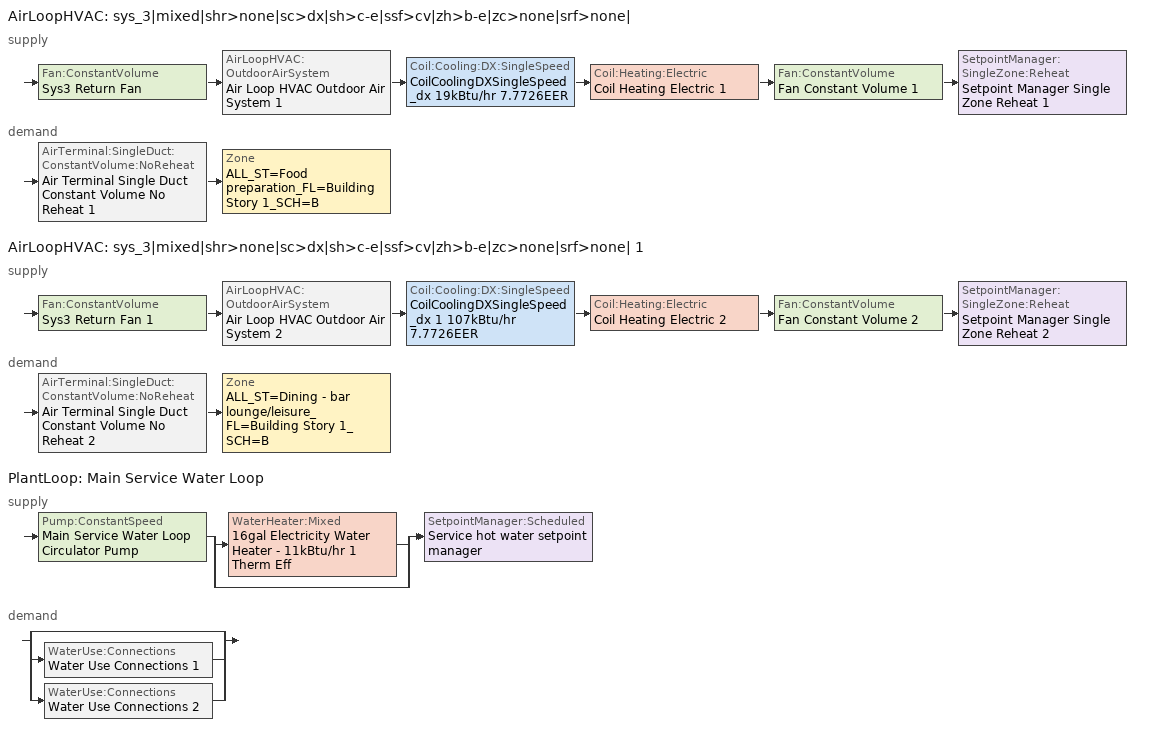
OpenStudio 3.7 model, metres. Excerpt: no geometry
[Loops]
AirLoopHVAC 'sys_3|mixed|shr>none|sc>dx|sh>c-e|ssf>cv|zh>b-e|zc>none|srf>none|'
 supply: Fan:ConstantVolume 'Sys3 Return Fan' > AirLoopHVAC:OutdoorAirSystem 'Air Loop HVAC Outdoor Air System 1' > Coil:Cooling:DX:SingleSpeed 'CoilCoolingDXSingleSpeed_dx 19kBtu/hr 7.7726EER' > Coil:Heating:Electric 'Coil Heating Electric 1' > Fan:ConstantVolume 'Fan Constant Volume 1' > SetpointManager:SingleZone:Reheat 'Setpoint Manager Single Zone Reheat 1'
 demand: AirTerminal:SingleDuct:ConstantVolume:NoReheat 'Air Terminal Single Duct Constant Volume No Reheat 1' > Zone 'ALL_ST=Food preparation_FL=Building Story 1_SCH=B'
AirLoopHVAC 'sys_3|mixed|shr>none|sc>dx|sh>c-e|ssf>cv|zh>b-e|zc>none|srf>none| 1'
 supply: Fan:ConstantVolume 'Sys3 Return Fan 1' > AirLoopHVAC:OutdoorAirSystem 'Air Loop HVAC Outdoor Air System 2' > Coil:Cooling:DX:SingleSpeed 'CoilCoolingDXSingleSpeed_dx 1 107kBtu/hr 7.7726EER' > Coil:Heating:Electric 'Coil Heating Electric 2' > Fan:ConstantVolume 'Fan Constant Volume 2' > SetpointManager:SingleZone:Reheat 'Setpoint Manager Single Zone Reheat 2'
 demand: AirTerminal:SingleDuct:ConstantVolume:NoReheat 'Air Terminal Single Duct Constant Volume No Reheat 2' > Zone 'ALL_ST=Dining - bar lounge/leisure_FL=Building Story 1_SCH=B'
PlantLoop 'Main Service Water Loop'
 supply: Pump:ConstantSpeed 'Main Service Water Loop Circulator Pump' > split
  | WaterHeater:Mixed '16gal Electricity Water Heater - 11kBtu/hr 1 Therm Eff'
  | bypass
  join > SetpointManager:Scheduled 'Service hot water setpoint manager'
 demand: split
  | bypass
  | WaterUse:Connections 'Water Use Connections 1'
  | WaterUse:Connections 'Water Use Connections 2'
[Sizing:Zone] Zone Cooling Design Supply Air Temperature Input Method=TemperatureDifference; Zone Cooling Design Supply Air Temperature {C}=14; Zone Cooling Design Supply Air Temperature Difference {deltaC}=11; Zone Heating Design Supply Air Temperature Input Method=TemperatureDifference; Zone Heating Design Supply Air Temperature {C}=40; Zone Heating Design Supply Air Temperature Difference {deltaC}=21; Zone Cooling Design Supply Air Humidity Ratio {kg-H2O/kg-air}=0.0085; Zone Heating Design Supply Air Humidity Ratio {kg-H2O/kg-air}=0.008; Zone Heating Sizing Factor=1.3; Zone Cooling Sizing Factor=1.1; Cooling Design Air Flow Method=DesignDay; Heating Design Air Flow Method=DesignDay; Account for Dedicated Outdoor Air System=No; Dedicated Outdoor Air System Control Strategy=NeutralSupplyAir; Dedicated Outdoor Air Low Setpoint Temperature for Design {C}=autosize; Dedicated Outdoor Air High Setpoint Temperature for Design {C}=autosize; Zone Load Sizing Method=Sensible Load Only No Latent Load; Zone Latent Cooling Design Supply Air Humidity Ratio Input Method=HumidityRatioDifference; Zone Cooling Design Supply Air Humidity Ratio Difference {kgWater/kgDryAir}=0.005; Zone Latent Heating Design Supply Air Humidity Ratio Input Method=HumidityRatioDifference; Zone Humidification Design Supply Air Humidity Ratio Difference {kgWater/kgDryAir}=0.005
ALL_ST=Food preparation_FL=Building Story 1_SCH=B; ALL_ST=Dining - bar lounge/leisure_FL=Building Story 1_SCH=B
[Zone equipment]
ALL_ST=Food preparation_FL=Building Story 1_SCH=B: Air Terminal Single Duct Constant Volume No Reheat 1, Zone HVAC Baseboard Convective Electric 1
ALL_ST=Dining - bar lounge/leisure_FL=Building Story 1_SCH=B: Air Terminal Single Duct Constant Volume No Reheat 2, Zone HVAC Baseboard Convective Electric 2
[AirLoopHVAC] Design Supply Air Flow Rate {m3/s}=autosize; Design Return Air Flow Fraction of Supply Air Flow=1
Name | Availability Schedule
sys_3|mixed|shr>none|sc>dx|sh>c-e|ssf>cv|zh>b-e|zc>none|srf>none| | sys_3|mixed|shr>none|sc>dx|sh>c-e|ssf>cv|zh>b-e|zc>none|srf>none| Occ Sch
sys_3|mixed|shr>none|sc>dx|sh>c-e|ssf>cv|zh>b-e|zc>none|srf>none| 1 | sys_3|mixed|shr>none|sc>dx|sh>c-e|ssf>cv|zh>b-e|zc>none|srf>none| 1 Occ Sch
[Sizing:System] Type of Load to Size On=Sensible; Design Outdoor Air Flow Rate {m3/s}=Autosize; Central Heating Maximum System Air Flow Ratio=1; Preheat Design Temperature {C}=7; Preheat Design Humidity Ratio {kg-H2O/kg-Air}=0.008; Precool Design Temperature {C}=13; Precool Design Humidity Ratio {kg-H2O/kg-Air}=0.008; Central Cooling Design Supply Air Temperature {C}=13; Central Heating Design Supply Air Temperature {C}=43; Sizing Option=NonCoincident; 100% Outdoor Air in Cooling=No; 100% Outdoor Air in Heating=No; Central Cooling Design Supply Air Humidity Ratio {kg-H2O/kg-Air}=0.0085; Central Heating Design Supply Air Humidity Ratio {kg-H2O/kg-Air}=0.008; Cooling Design Air Flow Method=DesignDay; Cooling Design Air Flow Rate {m3/s}=0; Heating Design Air Flow Method=DesignDay; Heating Design Air Flow Rate {m3/s}=0; System Outdoor Air Method=ZoneSum; Zone Maximum Outdoor Air Fraction=1; Cooling Supply Air Flow Rate Per Floor Area {m3/s-m2}=0.00996765; Cooling Fraction of Autosized Cooling Supply Air Flow Rate=1; Cooling Supply Air Flow Rate Per Unit Cooling Capacity {m3/s-W}=3.94755e-05; Heating Supply Air Flow Rate Per Floor Area {m3/s-m2}=0.00996765; Heating Fraction of Autosized Heating Supply Air Flow Rate=1; Heating Fraction of Autosized Cooling Supply Air Flow Rate=1; Heating Supply Air Flow Rate Per Unit Heating Capacity {m3/s-W}=3.15882e-05; Cooling Design Capacity Method=CoolingDesignCapacity; Cooling Design Capacity {W}=autosize; Cooling Design Capacity Per Floor Area {W/m2}=234.7; Fraction of Autosized Cooling Design Capacity=1; Heating Design Capacity Method=HeatingDesignCapacity; Heating Design Capacity {W}=autosize; Heating Design Capacity Per Floor Area {W/m2}=157; Fraction of Autosized Heating Design Capacity=1; Central Cooling Capacity Control Method=OnOff; Occupant Diversity=autosize
sys_3|mixed|shr>none|sc>dx|sh>c-e|ssf>cv|zh>b-e|zc>none|srf>none|; sys_3|mixed|shr>none|sc>dx|sh>c-e|ssf>cv|zh>b-e|zc>none|srf>none| 1
[Fan:ConstantVolume] Availability Schedule=Always On Discrete; Maximum Flow Rate {m3/s}=AutoSize
Name | Fan Total Efficiency | Pressure Rise {Pa} | Motor Efficiency
Fan Constant Volume 1; Fan Constant Volume 2 | 0.39975 | 640 | 0.615
Sys3 Return Fan; Sys3 Return Fan 1 | 0.25 | 150 | 0.385
[Coil:Heating:Electric] Availability Schedule=Always On Discrete
Coil Heating Electric 1; Coil Heating Electric 2
[Coil:Cooling:DX:SingleSpeed] Availability Schedule=Always On Discrete; Rated Total Cooling Capacity {W}=autosize; Rated Sensible Heat Ratio=autosize; Rated COP {W/W}=2.72491; Rated Air Flow Rate {m3/s}=autosize; Rated Evaporator Fan Power Per Volume Flow Rate 2017 {W/(m3/s)}=773.3; Rated Evaporator Fan Power Per Volume Flow Rate 2023 {W/(m3/s)}=934.4; Total Cooling Capacity Function of Temperature Curve=DXCOOL-NECB2011-REF-CAPFT; Total Cooling Capacity Function of Flow Fraction Curve=DXCOOL-NECB2011-REF-CAPFFLOW; Energy Input Ratio Function of Temperature Curve=DXCOOL-NECB2011-REF-COOLEIRFT; Energy Input Ratio Function of Flow Fraction Curve=DXCOOL-NECB2011-REF-COOLEIRFFLOW; Part Load Fraction Correlation Curve=DXCOOL-NECB2011-REF-COOLPLFFPLR; Minimum Outdoor Dry-Bulb Temperature for Compressor Operation {C}=-25; Nominal Time for Condensate Removal to Begin {s}=0; Ratio of Initial Moisture Evaporation Rate and Steady State Latent Capacity=0; Maximum Cycling Rate {cycles/hr}=0; Latent Capacity Time Constant {s}=0; Condenser Type=AirCooled; Evaporative Condenser Effectiveness=0.9; Evaporative Condenser Air Flow Rate {m3/s}=autosize; Evaporative Condenser Pump Rated Power Consumption {W}=autosize; Crankcase Heater Capacity {W}=0; Maximum Outdoor Dry-Bulb Temperature for Crankcase Heater Operation {C}=10; Basin Heater Capacity {W/K}=0; Basin Heater Setpoint Temperature {C}=2
CoilCoolingDXSingleSpeed_dx 19kBtu/hr 7.7726EER; CoilCoolingDXSingleSpeed_dx 1 107kBtu/hr 7.7726EER
[Controller:OutdoorAir] Minimum Outdoor Air Flow Rate {m3/s}=autosize; Maximum Outdoor Air Flow Rate {m3/s}=Autosize; Economizer Control Action Type=ModulateFlow; Lockout Type=NoLockout; Minimum Limit Type=FixedMinimum; High Humidity Control=No; Heat Recovery Bypass Control Type=BypassWhenWithinEconomizerLimits; Economizer Operation Staging=InterlockedWithMechanicalCooling
Name | Economizer Control Type | Economizer Maximum Limit Dry-Bulb Temperature {C} | Economizer Maximum Limit Enthalpy {J/kg} | Economizer Minimum Limit Dry-Bulb Temperature {C} | Minimum Outdoor Air Schedule | Controller Mechanical Ventilation
Controller Outdoor Air 1 | NoEconomizer | 28 | 64000 | -100 | sys_3|mixed|shr>none|sc>dx|sh>c-e|ssf>cv|zh>b-e|zc>none|srf>none| Occ Sch | Controller Mechanical Ventilation 1
Controller Outdoor Air 2 | DifferentialEnthalpy |  |  |  | sys_3|mixed|shr>none|sc>dx|sh>c-e|ssf>cv|zh>b-e|zc>none|srf>none| 1 Occ Sch | Controller Mechanical Ventilation 2
[Controller:MechanicalVentilation] Availability Schedule=Always On Discrete; System Outdoor Air Method=ZoneSum
Controller Mechanical Ventilation 1; Controller Mechanical Ventilation 2
[AirLoopHVAC:OutdoorAirSystem]
Name | Controller
Air Loop HVAC Outdoor Air System 1 | Controller Outdoor Air 1
Air Loop HVAC Outdoor Air System 2 | Controller Outdoor Air 2
[SetpointManager:SingleZone:Reheat] Minimum Supply Air Temperature {C}=13; Maximum Supply Air Temperature {C}=43
Name | Control Zone | Setpoint Node or NodeList
Setpoint Manager Single Zone Reheat 1 | ALL_ST=Food preparation_FL=Building Story 1_SCH=B | sys_3|mixed|shr>none|sc>dx|sh>c-e|ssf>cv|zh>b-e|zc>none|srf>none| Supply Outlet Node
Setpoint Manager Single Zone Reheat 2 | ALL_ST=Dining - bar lounge/leisure_FL=Building Story 1_SCH=B | sys_3|mixed|shr>none|sc>dx|sh>c-e|ssf>cv|zh>b-e|zc>none|srf>none| 1 Supply Outlet Node
[AirTerminal:SingleDuct:ConstantVolume:NoReheat] Availability Schedule=Always On Discrete; Maximum Air Flow Rate {m3/s}=AutoSize
Air Terminal Single Duct Constant Volume No Reheat 1; Air Terminal Single Duct Constant Volume No Reheat 2
[ZoneHVAC:Baseboard:Convective:Electric] Availability Schedule=Always On Discrete; Nominal Capacity {W}=autosize; Efficiency=1
Zone HVAC Baseboard Convective Electric 1; Zone HVAC Baseboard Convective Electric 2
[PlantLoop]
Main Service Water Loop: Glycol Concentration=0; Maximum Loop Temperature {C}=60; Minimum Loop Temperature {C}=10; Plant Loop Volume {m3}=Autocalculate; Load Distribution Scheme=Optimal
[Sizing:Plant]
Main Service Water Loop: Loop Type=Heating; Design Loop Exit Temperature {C}=60; Loop Design Temperature Difference {deltaC}=5; Sizing Option=NonCoincident; Zone Timesteps in Averaging Window=1; Coincident Sizing Factor Mode=None
[SetpointManager:Scheduled]
Service hot water setpoint manager: Control Variable=Temperature; Schedule=Service Water Loop Temp - 140F; Setpoint Node or NodeList=Main Service Water Loop Supply Outlet Node
[Pump:ConstantSpeed]
Main Service Water Loop Circulator Pump: Rated Flow Rate {m3/s}=autosize; Rated Pump Head {Pa}=583247; Rated Power Consumption {W}=autosize; Motor Efficiency=0.7; Fraction of Motor Inefficiencies to Fluid Stream=0; Pump Control Type=Intermittent; Design Power Sizing Method=PowerPerFlowPerPressure; Design Electric Power per Unit Flow Rate {W/(m3/s)}=348701.1; Design Shaft Power per Unit Flow Rate per Unit Head {W-s/m3-Pa}=1.28205
[WaterHeater:Mixed]
16gal Electricity Water Heater - 11kBtu/hr 1 Therm Eff: Tank Volume {m3}=0.0606832; Setpoint Temperature Schedule=Service Water Loop Temp - 140F; Deadband Temperature Difference {deltaC}=2; Maximum Temperature Limit {C}=60; Heater Control Type=Cycle; Heater Maximum Capacity {W}=3170.7; Heater Fuel Type=Electricity; Heater Thermal Efficiency=1; Off Cycle Parasitic Fuel Consumption Rate {W}=14.96; Off Cycle Parasitic Fuel Type=Electricity; Off Cycle Parasitic Heat Fraction to Tank=0.8; On Cycle Parasitic Fuel Consumption Rate {W}=14.96; On Cycle Parasitic Fuel Type=Electricity; On Cycle Parasitic Heat Fraction to Tank=0; Ambient Temperature Indicator=Schedule; Ambient Temperature Schedule=Water Heater Ambient Temp Schedule - 70.0f; Off Cycle Loss Coefficient to Ambient Temperature {W/K}=1.34066; On Cycle Loss Coefficient to Ambient Temperature {W/K}=1.34066; Use Side Effectiveness=1; Source Side Effectiveness=1; Use Side Design Flow Rate {m3/s}=autosize; Source Side Design Flow Rate {m3/s}=autosize; Indirect Water Heating Recovery Time {hr}=1.5; Source Side Flow Control Mode=IndirectHeatPrimarySetpoint
[WaterHeater:Sizing]
16gal Electricity Water Heater - 11kBtu/hr 1 Therm Eff: Design Mode=PeakDraw; Time Storage Can Meet Peak Draw {hr}=0.538503; Time for Tank Recovery {hr}=0; Nominal Tank Volume for Autosizing Plant Connections {m3}=1
[WaterUse:Connections] Drain Water Heat Exchanger Type=None; Drain Water Heat Exchanger Destination=Plant
Name | Water Use Equipment Name 1
Water Use Connections 1 | Dining Service Water Use 0.09gal/min
Water Use Connections 2 | Kitchen Service Water Use 0.06gal/min
[WaterUse:Equipment:Definition]
Name | Peak Flow Rate {m3/s} | Target Temperature Schedule | Sensible Fraction Schedule | Latent Fraction Schedule
Dining Service Water Use Def 0.09gal/min | 5.61823e-06 | Schedule Ruleset 5 | Schedule Ruleset 3 | Schedule Ruleset 4
Kitchen Service Water Use Def 0.06gal/min | 3.74646e-06 | Schedule Ruleset 8 | Schedule Ruleset 6 | Schedule Ruleset 7
[WaterUse:Equipment] Flow Rate Fraction Schedule=NECB-B-Service Water Heating
Name | Water Use Equipment Definition | Space
Dining Service Water Use 0.09gal/min | Dining Service Water Use Def 0.09gal/min | Dining
Kitchen Service Water Use 0.06gal/min | Kitchen Service Water Use Def 0.06gal/min | Kitchen
[Schedule:Ruleset]
Name | Default Day Schedule | Summer Design Day Schedule | Winter Design Day Schedule
Service Water Loop Temp - 140F | Service Water Loop Temp - 140F Default
Water Heater Ambient Temp Schedule - 70.0f | Water Heater Ambient Temp Schedule 70.0F Default
Schedule Ruleset 3 | Schedule Day 5
Schedule Ruleset 4 | Schedule Day 6
Schedule Ruleset 5 | Schedule Day 7
NECB-B-Service Water Heating | NECB-B-Service Water Heating Default
Schedule Ruleset 6 | Schedule Day 8
Schedule Ruleset 7 | Schedule Day 9
Schedule Ruleset 8 | Schedule Day 10
sys_3|mixed|shr>none|sc>dx|sh>c-e|ssf>cv|zh>b-e|zc>none|srf>none| Occ Sch | sys_3|mixed|shr>none|sc>dx|sh>c-e|ssf>cv|zh>b-e|zc>none|srf>none| Occ Sch Default | sys_3|mixed|shr>none|sc>dx|sh>c-e|ssf>cv|zh>b-e|zc>none|srf>none| Occ Sch Summer Design Day | sys_3|mixed|shr>none|sc>dx|sh>c-e|ssf>cv|zh>b-e|zc>none|srf>none| Occ Sch Winter Design Day
sys_3|mixed|shr>none|sc>dx|sh>c-e|ssf>cv|zh>b-e|zc>none|srf>none| 1 Occ Sch | sys_3|mixed|shr>none|sc>dx|sh>c-e|ssf>cv|zh>b-e|zc>none|srf>none| 1 Occ Sch Default | sys_3|mixed|shr>none|sc>dx|sh>c-e|ssf>cv|zh>b-e|zc>none|srf>none| 1 Occ Sch Summer Design Day | sys_3|mixed|shr>none|sc>dx|sh>c-e|ssf>cv|zh>b-e|zc>none|srf>none| 1 Occ Sch Winter Design Day
[Schedule:Day]
Service Water Loop Temp - 140F Default; Schedule Day 7; Schedule Day 10: 24, 0, 60
Water Heater Ambient Temp Schedule 70.0F Default: 24, 0, 21.1111
Schedule Day 5; Schedule Day 8: 24, 0, 0.2
Schedule Day 6; Schedule Day 9: 24, 0, 0.05
NECB-B-Service Water Heating Default; NECB-B-Service Water Heating Default|Wkdy Day: 1, 0, 0.6, 2, 0, 0.5, 9, 0, 0.05, 11, 0, 0.7, 12, 0, 0.4, 13, 0, 0.5, 15, 0, 0.6, 16, 0, 0.4, 18, 0, 0.3, 19, 0, 0.4, 20, 0, 0.5, 22, 0, 0.8, 24, 0, 0.9
NECB-B-Service Water Heating Sat Day: 1, 0, 0.7, 2, 0, 0.6, 9, 0, 0.05, 11, 0, 0.7, 12, 0, 0.4, 13, 0, 0.5, 15, 0, 0.6, 16, 0, 0.4, 18, 0, 0.3, 19, 0, 0.4, 20, 0, 0.5, 22, 0, 0.8, 24, 0, 0.9
NECB-B-Service Water Heating Sun|Hol Day: 1, 0, 0.5, 2, 0, 0.6, 9, 0, 0.05, 11, 0, 0.7, 12, 0, 0.4, 13, 0, 0.5, 15, 0, 0.6, 16, 0, 0.4, 18, 0, 0.3, 19, 0, 0.4, 20, 0, 0.5, 22, 0, 0.8, 24, 0, 0.5
sys_3|mixed|shr>none|sc>dx|sh>c-e|ssf>cv|zh>b-e|zc>none|srf>none| Occ Sch Default; sys_3|mixed|shr>none|sc>dx|sh>c-e|ssf>cv|zh>b-e|zc>none|srf>none| 1 Occ Sch Default: 1, 0, 1, 10, 0, 0, 24, 0, 1
sys_3|mixed|shr>none|sc>dx|sh>c-e|ssf>cv|zh>b-e|zc>none|srf>none| Occ Sch Winter Design Day; sys_3|mixed|shr>none|sc>dx|sh>c-e|ssf>cv|zh>b-e|zc>none|srf>none| Occ Sch Summer Design Day; sys_3|mixed|shr>none|sc>dx|sh>c-e|ssf>cv|zh>b-e|zc>none|srf>none| 1 Occ Sch Winter Design Day; sys_3|mixed|shr>none|sc>dx|sh>c-e|ssf>cv|zh>b-e|zc>none|srf>none| 1 Occ Sch Summer Design Day: 24, 0, 1
Schedule Day 11; Schedule Day 13: 1, 0, 0, 2, 0, 1, 11, 0, 0, 23, 0, 1, 24, 0, 0
Schedule Day 12; Schedule Day 14: 2, 0, 1, 10, 0, 0, 24, 0, 1
[Schedule:Rule] Date Specification Type=DateRange; Start Month=1; End Month=12
Name | Schedule Ruleset | Rule Order | Day Schedule | Apply Monday | Apply Tuesday | Apply Wednesday | Apply Thursday | Apply Friday | Start Day | End Day | Apply Saturday | Apply Sunday
Schedule Rule 17 | NECB-B-Service Water Heating | 2 | NECB-B-Service Water Heating Default|Wkdy Day | Yes | Yes | Yes | Yes | Yes | 1 | 31
Schedule Rule 18 | NECB-B-Service Water Heating | 1 | NECB-B-Service Water Heating Sat Day |  |  |  |  |  | 1 | 31 | Yes
Schedule Rule 19 | NECB-B-Service Water Heating | 0 | NECB-B-Service Water Heating Sun|Hol Day |  |  |  |  |  | 1 | 31 |  | Yes
Schedule Rule 20 | sys_3|mixed|shr>none|sc>dx|sh>c-e|ssf>cv|zh>b-e|zc>none|srf>none| Occ Sch | 1 | Schedule Day 11 |  |  |  |  |  | 1 | 31 |  | Yes
Schedule Rule 21 | sys_3|mixed|shr>none|sc>dx|sh>c-e|ssf>cv|zh>b-e|zc>none|srf>none| Occ Sch | 0 | Schedule Day 12 |  |  |  |  |  | 7 | 30 | Yes
Schedule Rule 22 | sys_3|mixed|shr>none|sc>dx|sh>c-e|ssf>cv|zh>b-e|zc>none|srf>none| 1 Occ Sch | 1 | Schedule Day 13 |  |  |  |  |  | 1 | 31 |  | Yes
Schedule Rule 23 | sys_3|mixed|shr>none|sc>dx|sh>c-e|ssf>cv|zh>b-e|zc>none|srf>none| 1 Occ Sch | 0 | Schedule Day 14 |  |  |  |  |  | 7 | 30 | Yes
[Schedule:Constant]
Always On Discrete: Value=1
[Curve:Biquadratic] Minimum Value of x=13; Maximum Value of x=24; Minimum Value of y=24; Maximum Value of y=46
Name | Coefficient1 Constant | Coefficient2 x | Coefficient3 x**2 | Coefficient4 y | Coefficient5 y**2 | Coefficient6 x*y
DXCOOL-NECB2011-REF-CAPFT | 0.867905 | 0.0142459 | 0.00055436 | -0.0075575 | 3.3e-05 | -0.0001918
DXCOOL-NECB2011-REF-COOLEIRFT | 0.114171 | 0.0281822 | -0.0004199 | 0.0214108 | 0.000161028 | -0.000679104
[Curve:Quadratic] Minimum Value of x=0.5; Maximum Value of x=1.5
Name | Coefficient1 Constant | Coefficient2 x | Coefficient3 x**2
DXCOOL-NECB2011-REF-CAPFFLOW | 0.8 | 0.2 | 0
DXCOOL-NECB2011-REF-COOLEIRFFLOW | 1.1552 | -0.1808 | 0.0256
[Curve:Cubic]
DXCOOL-NECB2011-REF-COOLPLFFPLR: Coefficient1 Constant=0.0277; Coefficient2 x=4.9151; Coefficient3 x**2=-8.184; Coefficient4 x**3=4.2702; Minimum Value of x=0.7; Maximum Value of x=1
